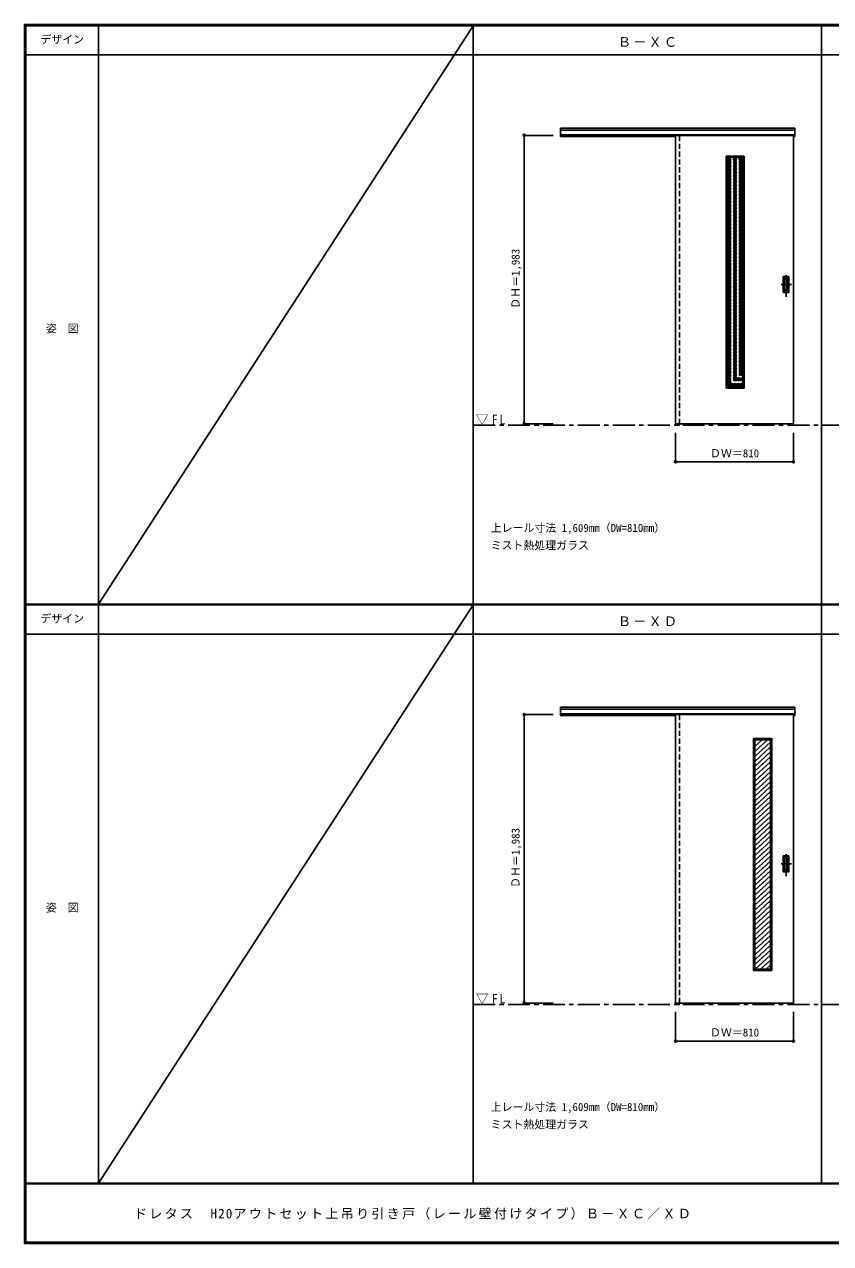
# Model space of a CAD drawing. Units: millimetres, scale not verified. Extents: x -6000 to 5700, y -4307 to 4260.
# Drawn here: x -6000 to -460, y -4205 to 4175 of the extents above; entities that cross this region are included whole.
import ezdxf
from ezdxf.enums import TextEntityAlignment as Align

# ---------------------------------------------------------------- set-up
doc = ezdxf.new("R2010")
doc.units = ezdxf.units.MM
doc.header["$LTSCALE"] = 30
doc.header["$PDMODE"] = 32
doc.header["$PDSIZE"] = 15
doc.linetypes.add('CHAIN1', pattern=[8, 5, -1, 1, -1])
doc.linetypes.add('DASHED1', pattern=[1.8, 1.2, -0.6])
for name, color, linetype in [('0-1_通り芯', 7, 'CHAIN1'), ('0-2_扉', 7, 'Continuous'), ('0-4_枠', 3, 'Continuous'), ('0-6_引手', 7, 'Continuous'), ('0-A_文字', 7, 'Continuous'), ('0-B_寸法', 4, 'Continuous'), ('0-C_ハッチ', 4, 'DASHED1'), ('0-F', 7, 'Continuous'), ('F-1_枠', 6, 'Continuous'), ('F-A_文字', 7, 'Continuous')]:
    doc.layers.add(name, color=color, linetype=linetype)
doc.styles.add('ＭＳ ゴシック', font='')
doc.styles.get('ＭＳ ゴシック').set_extended_font_data('MS Gothic')

msp = doc.modelspace()

# ---------------------------------------------------------------- linework, layer by layer
at = {"layer": '0-1_通り芯'}
for p, q in [((-2916, 1420), (1678, 1420)), ((-2916, -2560.5), (1678, -2560.5))]:
    msp.add_line(p, q, dxfattribs=at)
at = {"layer": '0-2_扉', "color": 3}
for p, q in [((-1525, 3412), (-1525, 1429)), ((-1525, 3412), (-715, 3412)), ((-715, 1429), (-715, 3412)), ((-1525, 1429), (-715, 1429))]:
    msp.add_line(p, q, dxfattribs=at)
at = {"layer": '0-2_扉', "color": 4, "linetype": 'DASHED1'}
msp.add_line((-1525, 3412), (-1525, 3408), dxfattribs=at)
at = {"layer": '0-2_扉'}
for p, q in [((-1525, -2551.5), (-1525, -568.5)), ((-990, -732.5), (-981, -741.5)), ((-990, -2327.5), (-990, -732.5)), ((-981, -741.5), (-874, -741.5)), ((-981, -741.5), (-981, -2318.5)), ((-874, -741.5), (-874, -2318.5)), ((-865, -732.5), (-865, -2327.5)), ((-990, -2327.5), (-981, -2318.5)), ((-981, -2318.5), (-874, -2318.5)), ((-981, -2318.5), (-874, -2318.5)), ((-715, -2551.5), (-1525, -2551.5))]:
    msp.add_line(p, q, dxfattribs=at)
for points in [[(-715, -2551.5), (-715, -568.5), (-1525, -568.5)], [(-990, -732.5), (-865, -732.5), (-874, -741.5)], [(-990, -2327.5), (-865, -2327.5), (-874, -2318.5)]]:
    msp.add_lwpolyline(points, dxfattribs=at)
at = {"layer": '0-4_枠'}
for p, q in [((-2316, 3462), (-707, 3462)), ((-2316, 3405), (-2316, 3462)), ((-2316, 3449), (-707, 3449)), ((-2316, 3417), (-707, 3417)), ((-2316, 3405), (-1525, 3405)), ((-1526, 3417), (-1526, 1420)), ((-1498, 3412), (-1498, 3417)), ((-1498, 1429), (-1498, 1420)), ((-1526, 1420), (-1498, 1420)), ((-2316, -518.5), (-707, -518.5)), ((-2316, -575.5), (-2316, -518.5)), ((-2316, -531.5), (-707, -531.5)), ((-2316, -563.5), (-707, -563.5)), ((-2316, -575.5), (-1525, -575.5)), ((-1526, -563.5), (-1526, -2560.5)), ((-1498, -568.5), (-1498, -563.5)), ((-1526, -2560.5), (-1498, -2560.5)), ((-1498, -2551.5), (-1498, -2560.5))]:
    msp.add_line(p, q, dxfattribs=at)
at = {"layer": '0-4_枠', "color": 4, "linetype": 'DASHED1'}
for p, q in [((-1498, 1429), (-1498, 3412)), ((-1498, -2551.5), (-1498, -568.5))]:
    msp.add_line(p, q, dxfattribs=at)
at = {"layer": '0-4_枠'}
for points in [[(-715, 3405), (-707, 3405), (-707, 3462)], [(-715, -575.5), (-707, -575.5), (-707, -518.5)]]:
    msp.add_lwpolyline(points, dxfattribs=at)
at = {"layer": '0-6_引手'}
for p, q in [((-747, 2441.5), (-785, 2441.5)), ((-785, 2331.5), (-785, 2441.5)), ((-747, 2331.5), (-747, 2441.5)), ((-753.5, 2425.5), (-778.5, 2425.5)), ((-778.5, 2347.5), (-778.5, 2425.5)), ((-753.5, 2347.5), (-778.5, 2347.5)), ((-753.5, 2347.5), (-753.5, 2425.5)), ((-747, 2331.5), (-785, 2331.5)), ((-747, -1539), (-785, -1539)), ((-785, -1649), (-785, -1539)), ((-753.5, -1555), (-778.5, -1555)), ((-778.5, -1633), (-778.5, -1555)), ((-753.5, -1633), (-753.5, -1555)), ((-747, -1649), (-747, -1539)), ((-747, -1649), (-785, -1649)), ((-753.5, -1633), (-778.5, -1633))]:
    msp.add_line(p, q, dxfattribs=at)
at = {"layer": '0-6_引手', "linetype": 'DASHED1'}
for p, q in [((-782, 2335.5), (-782, 2437.5)), ((-750, 2335.5), (-782, 2335.5)), ((-782, -1645), (-782, -1543)), ((-750, -1645), (-782, -1645))]:
    msp.add_line(p, q, dxfattribs=at)
at = {"layer": '0-6_引手', "linetype": 'CHAIN1'}
for p, q in [((-766, 2301.27), (-766, 2472.12)), ((-727.93, 2386.5), (-800.44, 2386.5)), ((-766, -1679.23), (-766, -1508.38)), ((-727.93, -1594), (-800.44, -1594))]:
    msp.add_line(p, q, dxfattribs=at)
at = {"layer": '0-6_引手', "linetype": 'DASHED1'}
for points in [[(-750, 2335.5), (-750, 2437.5), (-782, 2437.5)], [(-750, -1645), (-750, -1543), (-782, -1543)]]:
    msp.add_lwpolyline(points, dxfattribs=at)
at = {"layer": '0-B_寸法'}
for p, q in [((-2566, 3412), (-2566, 1429)), ((-2566, 3412), (-2366, 3412)), ((-2566, 1429), (-2366, 1429)), ((-1525, 1168), (-1525, 1368)), ((-715, 1168), (-715, 1368)), ((-715, 1168), (-1525, 1168)), ((-2566, -568.5), (-2566, -2551.5)), ((-2566, -568.5), (-2366, -568.5)), ((-2566, -2551.5), (-2366, -2551.5)), ((-1525, -2812.5), (-1525, -2612.5)), ((-715, -2812.5), (-715, -2612.5)), ((-715, -2812.5), (-1525, -2812.5))]:
    msp.add_line(p, q, dxfattribs=at)
at = {"layer": '0-B_寸法', "color": 7}
for p in [(-2566, 3412), (-2566, 1429), (-1525, 1168), (-715, 1168), (-2566, -568.5), (-2566, -2551.5), (-1525, -2812.5), (-715, -2812.5)]:
    msp.add_point(p, dxfattribs=at)
at = {"layer": '0-C_ハッチ', "color": 7, "linetype": 'Continuous'}
for p, q in [((-1178, 3269), (-1168, 3259)), ((-1178, 3269), (-1053, 3269)), ((-1178, 1674), (-1178, 3269)), ((-1053, 3269), (-1063, 3259)), ((-1053, 3269), (-1053, 1674)), ((-1168, 1684), (-1178, 1674)), ((-1063, 1684), (-1053, 1674)), ((-1178, 1674), (-1053, 1674))]:
    msp.add_line(p, q, dxfattribs=at)
at = {"layer": '0-C_ハッチ', "color": 3, "linetype": 'Continuous'}
for p, q in [((-1168, 3259), (-1063, 3259)), ((-1063, 3259), (-1063, 1684))]:
    msp.add_line(p, q, dxfattribs=at)
at = {"layer": '0-C_ハッチ'}
for p, q in [((-1168, 3155), (-1064, 3259)), ((-1168, 3164.9), (-1073.9, 3259)), ((-1168, 3174.8), (-1083.8, 3259)), ((-1168, 3184.7), (-1093.7, 3259)), ((-1168, 3194.6), (-1103.6, 3259)), ((-1168, 3204.5), (-1113.5, 3259)), ((-1168, 3214.4), (-1123.4, 3259)), ((-1168, 3224.3), (-1133.3, 3259)), ((-1168, 3234.2), (-1143.2, 3259)), ((-1168, 3244.1), (-1153.09, 3259)), ((-1168, 3254), (-1162.99, 3259)), ((-1168, 3145.1), (-1063, 3250.1)), ((-1168, 3135.2), (-1063, 3240.2)), ((-1168, 3125.3), (-1063, 3230.3)), ((-1168, 3115.4), (-1063, 3220.4)), ((-1168, 3105.5), (-1063, 3210.5)), ((-1168, 3095.6), (-1063, 3200.6)), ((-1168, 3085.7), (-1063, 3190.7)), ((-1168, 3075.8), (-1063, 3180.8)), ((-1168, 3065.9), (-1063, 3170.9)), ((-1168, 3056.01), (-1063, 3161)), ((-1168, 3046.11), (-1063, 3151.11)), ((-1168, 3036.21), (-1063, 3141.21)), ((-1168, 3026.31), (-1063, 3131.31)), ((-1168, 3016.41), (-1063, 3121.41)), ((-1168, 3006.51), (-1063, 3111.51)), ((-1168, 2996.61), (-1063, 3101.61)), ((-1168, 2986.71), (-1063, 3091.71)), ((-1168, 2976.81), (-1063, 3081.81)), ((-1168, 2966.91), (-1063, 3071.91)), ((-1168, 2957.01), (-1063, 3062.01)), ((-1168, 2947.11), (-1063, 3052.11)), ((-1168, 2937.21), (-1063, 3042.21)), ((-1168, 2927.31), (-1063, 3032.31)), ((-1168, 2917.41), (-1063, 3022.41)), ((-1168, 2907.51), (-1063, 3012.51)), ((-1168, 2897.61), (-1063, 3002.61)), ((-1168, 2887.71), (-1063, 2992.71)), ((-1168, 2877.81), (-1063, 2982.81)), ((-1168, 2867.91), (-1063, 2972.91)), ((-1168, 2858.02), (-1063, 2963.02)), ((-1168, 2848.12), (-1063, 2953.12)), ((-1168, 2838.22), (-1063, 2943.22)), ((-1168, 2828.32), (-1063, 2933.32)), ((-1168, 2818.42), (-1063, 2923.42)), ((-1168, 2808.52), (-1063, 2913.52)), ((-1168, 2798.62), (-1063, 2903.62)), ((-1168, 2788.72), (-1063, 2893.72)), ((-1168, 2778.82), (-1063, 2883.82)), ((-1168, 2768.92), (-1063, 2873.92)), ((-1168, 2759.02), (-1063, 2864.02)), ((-1168, 2749.12), (-1063, 2854.12)), ((-1168, 2739.22), (-1063, 2844.22)), ((-1168, 2729.32), (-1063, 2834.32)), ((-1168, 2719.42), (-1063, 2824.42)), ((-1168, 2709.52), (-1063, 2814.52)), ((-1168, 2699.62), (-1063, 2804.62)), ((-1168, 2689.72), (-1063, 2794.72)), ((-1168, 2679.82), (-1063, 2784.82)), ((-1168, 2669.92), (-1063, 2774.92)), ((-1168, 2660.03), (-1063, 2765.03)), ((-1168, 2650.13), (-1063, 2755.13)), ((-1168, 2640.23), (-1063, 2745.23)), ((-1168, 2630.33), (-1063, 2735.33)), ((-1168, 2620.43), (-1063, 2725.43)), ((-1168, 2610.53), (-1063, 2715.53)), ((-1168, 2600.63), (-1063, 2705.63)), ((-1168, 2590.73), (-1063, 2695.73)), ((-1168, 2580.83), (-1063, 2685.83)), ((-1168, 2570.93), (-1063, 2675.93)), ((-1168, 2561.03), (-1063, 2666.03)), ((-1168, 2551.13), (-1063, 2656.13)), ((-1168, 2541.23), (-1063, 2646.23)), ((-1168, 2531.33), (-1063, 2636.33)), ((-1168, 2521.43), (-1063, 2626.43)), ((-1168, 2511.53), (-1063, 2616.53)), ((-1168, 2501.63), (-1063, 2606.63)), ((-1168, 2491.73), (-1063, 2596.73)), ((-1168, 2481.83), (-1063, 2586.83)), ((-1168, 2471.94), (-1063, 2576.93)), ((-1168, 2462.04), (-1063, 2567.04)), ((-1168, 2452.14), (-1063, 2557.14)), ((-1168, 2442.24), (-1063, 2547.24)), ((-1168, 2432.34), (-1063, 2537.34)), ((-1168, 2422.44), (-1063, 2527.44)), ((-1168, 2412.54), (-1063, 2517.54)), ((-1168, 2402.64), (-1063, 2507.64)), ((-1168, 2392.74), (-1063, 2497.74)), ((-1168, 2382.84), (-1063, 2487.84)), ((-1168, 2372.94), (-1063, 2477.94)), ((-1168, 2363.04), (-1063, 2468.04)), ((-1168, 2353.14), (-1063, 2458.14)), ((-1168, 2343.24), (-1063, 2448.24)), ((-1168, 2333.34), (-1063, 2438.34)), ((-1168, 2323.44), (-1063, 2428.44)), ((-1168, 2313.54), (-1063, 2418.54)), ((-1168, 2303.64), (-1063, 2408.64)), ((-1168, 2293.74), (-1063, 2398.74)), ((-1168, 2283.84), (-1063, 2388.84)), ((-1168, 2273.95), (-1063, 2378.94)), ((-1168, 2264.05), (-1063, 2369.05)), ((-1168, 2254.15), (-1063, 2359.15)), ((-1168, 2244.25), (-1063, 2349.25)), ((-1168, 2234.35), (-1063, 2339.35)), ((-1168, 2224.45), (-1063, 2329.45)), ((-1168, 2214.55), (-1063, 2319.55)), ((-1168, 2204.65), (-1063, 2309.65)), ((-1168, 2194.75), (-1063, 2299.75)), ((-1168, 2184.85), (-1063, 2289.85)), ((-1168, 2174.95), (-1063, 2279.95)), ((-1168, 2165.05), (-1063, 2270.05)), ((-1168, 2155.15), (-1063, 2260.15)), ((-1168, 2145.25), (-1063, 2250.25)), ((-1168, 2135.35), (-1063, 2240.35)), ((-1168, 2125.45), (-1063, 2230.45)), ((-1168, 2115.55), (-1063, 2220.55)), ((-1168, 2105.65), (-1063, 2210.65)), ((-1168, 2095.75), (-1063, 2200.75)), ((-1168, 2085.85), (-1063, 2190.85)), ((-1168, 2075.96), (-1063, 2180.95)), ((-1168, 2066.06), (-1063, 2171.06)), ((-1168, 2056.16), (-1063, 2161.16)), ((-1168, 2046.26), (-1063, 2151.26)), ((-1168, 2036.36), (-1063, 2141.36)), ((-1168, 2026.46), (-1063, 2131.46)), ((-1168, 2016.56), (-1063, 2121.56)), ((-1168, 2006.66), (-1063, 2111.66)), ((-1168, 1996.76), (-1063, 2101.76)), ((-1168, 1986.86), (-1063, 2091.86)), ((-1168, 1976.96), (-1063, 2081.96)), ((-1168, 1967.06), (-1063, 2072.06)), ((-1168, 1957.16), (-1063, 2062.16)), ((-1168, 1947.26), (-1063, 2052.26)), ((-1168, 1937.36), (-1063, 2042.36)), ((-1168, 1927.46), (-1063, 2032.46)), ((-1168, 1917.56), (-1063, 2022.56)), ((-1168, 1907.66), (-1063, 2012.66)), ((-1168, 1897.76), (-1063, 2002.76)), ((-1168, 1887.86), (-1063, 1992.86)), ((-1168, 1877.97), (-1063, 1982.97)), ((-1168, 1868.07), (-1063, 1973.07)), ((-1168, 1858.17), (-1063, 1963.17)), ((-1168, 1848.27), (-1063, 1953.27)), ((-1168, 1838.37), (-1063, 1943.37)), ((-1168, 1828.47), (-1063, 1933.47)), ((-1168, 1818.57), (-1063, 1923.57)), ((-1168, 1808.67), (-1063, 1913.67)), ((-1168, 1798.77), (-1063, 1903.77)), ((-1168, 1788.87), (-1063, 1893.87)), ((-1168, 1778.97), (-1063, 1883.97)), ((-1168, 1769.07), (-1063, 1874.07)), ((-1168, 1759.17), (-1063, 1864.17)), ((-1168, 1749.27), (-1063, 1854.27)), ((-1168, 1739.37), (-1063, 1844.37)), ((-1168, 1729.47), (-1063, 1834.47)), ((-1168, 1719.57), (-1063, 1824.57)), ((-1168, 1709.67), (-1063, 1814.67)), ((-1168, 1699.77), (-1063, 1804.77)), ((-1168, 1689.87), (-1063, 1794.87)), ((-1163.97, 1684), (-1063, 1784.98)), ((-1154.08, 1684), (-1063, 1775.08)), ((-1144.18, 1684), (-1063, 1765.18)), ((-1134.28, 1684), (-1063, 1755.28)), ((-1124.38, 1684), (-1063, 1745.38)), ((-1114.48, 1684), (-1063, 1735.48)), ((-1104.58, 1684), (-1063, 1725.58)), ((-1094.68, 1684), (-1063, 1715.68)), ((-1084.78, 1684), (-1063, 1705.78)), ((-1074.88, 1684), (-1063, 1695.88))]:
    msp.add_line(p, q, dxfattribs=at)
at = {"layer": '0-C_ハッチ', "linetype": 'Continuous'}
for p, q in [((-930.28, -741.5), (-981, -788.46)), ((-893.48, -741.5), (-981, -822.53)), ((-874, -757.53), (-981, -856.61)), ((-874, -791.6), (-981, -890.68)), ((-874, -825.67), (-981, -924.75)), ((-874, -859.75), (-981, -958.82)), ((-874, -893.82), (-981, -992.89)), ((-874, -927.89), (-981, -1026.96)), ((-874, -961.96), (-981, -1061.03)), ((-874, -996.03), (-981, -1095.1)), ((-874, -1030.1), (-981, -1129.17)), ((-874, -1064.17), (-981, -1163.25)), ((-874, -1098.24), (-981, -1197.32)), ((-874, -1132.31), (-981, -1231.39)), ((-874, -1166.38), (-981, -1265.46)), ((-874, -1200.46), (-981, -1299.53)), ((-874, -1234.53), (-981, -1333.6)), ((-874, -1268.6), (-981, -1367.67)), ((-874, -1302.67), (-981, -1401.74)), ((-874, -1336.74), (-981, -1435.81)), ((-874, -1370.81), (-981, -1469.89)), ((-874, -1404.88), (-981, -1503.96)), ((-874, -1438.95), (-981, -1538.03)), ((-874, -1473.02), (-981, -1572.1)), ((-874, -1507.1), (-973.39, -1599.13)), ((-874, -1541.17), (-981, -1640.24)), ((-874, -1575.24), (-981, -1674.31)), ((-874, -1609.31), (-981, -1708.38)), ((-874, -1643.38), (-981, -1742.45)), ((-874, -1677.45), (-981, -1776.52)), ((-874, -1711.52), (-981, -1810.6)), ((-874, -1745.59), (-981, -1844.67)), ((-874, -1779.66), (-981, -1878.74)), ((-874, -1813.73), (-981, -1912.81)), ((-874, -1847.81), (-981, -1946.88)), ((-874, -1881.88), (-981, -1980.95)), ((-874, -1915.95), (-981, -2015.02)), ((-874, -1950.02), (-981, -2049.09)), ((-874, -1984.09), (-981, -2083.16)), ((-874, -2018.16), (-981, -2117.24)), ((-874, -2052.23), (-981, -2151.31)), ((-874, -2086.3), (-981, -2185.38)), ((-874, -2120.37), (-981, -2219.45)), ((-874, -2154.45), (-981, -2253.52)), ((-874, -2188.52), (-981, -2287.59)), ((-874, -2222.59), (-977.58, -2318.5)), ((-874, -2256.66), (-940.79, -2318.5)), ((-874, -2290.73), (-903.99, -2318.5))]:
    msp.add_line(p, q, dxfattribs=at)
at = {"layer": '0-C_ハッチ', "color": 3, "linetype": 'Continuous'}
msp.add_lwpolyline([(-1168, 3259), (-1168, 1684), (-1063, 1684)], dxfattribs=at)
at = {"layer": '0-F'}
for p, q in [((-2916, 4165), (-5490, 190.5)), ((-2916, 184.5), (-5490, -3790))]:
    msp.add_line(p, q, dxfattribs=at)
at = {"layer": 'F-1_枠'}
for p, q in [((-6000, 4175), (5700, 4175)), ((-6000, 4175), (-6000, -4205)), ((-6000, 4170), (5700, 4170)), ((-6000, 4165), (5700, 4165)), ((-5995, 4175), (-5995, -4205)), ((-5990, 4175), (-5990, -4205)), ((-5490, 4175), (-5490, -3790)), ((-2916, -3790), (-2916, 4175)), ((-522, -3790), (-522, 4175)), ((-6000, 3965), (5700, 3965)), ((-6000, 190.5), (5700, 190.5)), ((-6000, 187.5), (5700, 187.5)), ((-6000, 184.5), (5700, 184.5)), ((-6000, -15.5), (5700, -15.5)), ((5700, -3790), (-6000, -3790)), ((5700, -3795), (-6000, -3795)), ((5700, -4195), (-6000, -4195)), ((5700, -4200), (-6000, -4200)), ((5700, -4205), (-6000, -4205))]:
    msp.add_line(p, q, dxfattribs=at)

# ---------------------------------------------------------------- texts
at = {"layer": '0-A_文字', "style": 'ＭＳ ゴシック'}
for s, p in [('上レール寸法 1,609mm（DW=810mm）', (-2796, 670.5)), ('ミスト熱処理ガラス', (-2796, 550.5)), ('上レール寸法 1,609mm（DW=810mm）', (-2796, -3310)), ('ミスト熱処理ガラス', (-2796, -3430))]:
    msp.add_text(s, height=54.99, dxfattribs=at).set_placement(p, align=Align.BOTTOM_LEFT)
at = {"layer": '0-A_文字', "char_height": 65.98, "attachment_point": 7, "style": 'ＭＳ ゴシック'}
for s, insert in [('\\T1.17;Ｂ－ＸＣ', (-1921.5, 4020)), ('\\T1.26;\\W0.95;▽FL', (-2897.25, 1420)), ('\\T1.17;Ｂ－ＸＤ', (-1921.5, 39.5)), ('\\T1.26;\\W0.95;▽FL', (-2897.25, -2560.5))]:
    msp.add_mtext(s, dxfattribs=dict(at, insert=insert))
at = {"layer": '0-B_寸法', "color": 7, "style": 'ＭＳ ゴシック'}
for p in [(-2581, 2220.25), (-2581, -1760.25)]:
    msp.add_text('ＤＨ＝1,983', height=54.99, rotation=90, dxfattribs=at).set_placement(p, align=Align.BOTTOM_LEFT)
for p in [(-1288.75, 1183), (-1288.75, -2797.5)]:
    msp.add_text('ＤＷ＝810', height=54.99, dxfattribs=at).set_placement(p, align=Align.BOTTOM_LEFT)
at = {"layer": 'F-A_文字', "style": 'ＭＳ ゴシック'}
for s, p in [('デザイン', (-5890, 4027.5)), ('姿\u3000図', (-5852.5, 2040.25)), ('デザイン', (-5890, 47)), ('姿\u3000図', (-5852.5, -1940.25))]:
    msp.add_text(s, height=54.99, dxfattribs=at).set_placement(p, align=Align.BOTTOM_LEFT)
at = {"layer": 'F-A_文字', "insert": (-5247.55, -4040), "char_height": 65.98, "attachment_point": 7, "style": 'ＭＳ ゴシック'}
msp.add_mtext('\\T1.17;ドレタス\u3000H20アウトセット上吊り引き戸（レール壁付けタイプ）Ｂ－ＸＣ／ＸＤ', dxfattribs=at)

doc.saveas('drawing.dxf')
